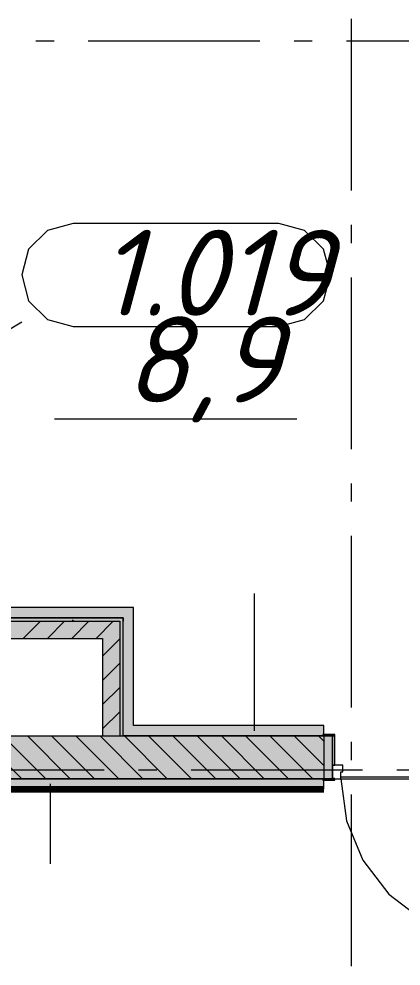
# Model space of a CAD drawing. Header units: millimetres. Extents: x -537608 to 253996, y -217170 to 186033.
# Drawn here: x -319214 to -316986, y -133441 to -127923 of the extents above; entities that cross this region are included whole.
import ezdxf

# ---------------------------------------------------------------- set-up
doc = ezdxf.new("R2010")
doc.units = ezdxf.units.MM
doc.layers.add('16) Лак 1.6м', color=160, linetype='Continuous', lineweight=90)
doc.layers.add('PDF _Геометрия', color=7, linetype='Continuous')
doc.layers.add('PDF _Текст', color=7, linetype='Continuous')
doc.layers.add('PDF _Сплошная заливка', color=7, linetype='Continuous', true_color=0xffffff)
doc.styles.add('PDF ISOCPEUR Italic', font='isocpeui.ttf')

msp = doc.modelspace()

# ---------------------------------------------------------------- hatches: boundary and pattern name
at = {"layer": 'PDF _Сплошная заливка', "true_color": 0xff7d7d, "transparency": 33554559}
msp.add_hatch(color=11, dxfattribs=at).paths.add_polyline_path([(-318606.1844, -131412.1782), (-318606.1844, -131352.1775), (-319736.1842, -131352.1775), (-319736.1842, -131412.1782), (-319586.7304, -131412.1782)])
at = {"layer": 'PDF _Сплошная заливка', "transparency": 33554559}
for points in [[(-318626.1854, -131432.1769), (-318606.1844, -131432.1769), (-318606.1844, -131412.1782), (-319736.1842, -131412.1782), (-319736.1842, -131432.1769), (-319586.7304, -131432.1769)], [(-318726.1858, -131532.1774), (-318626.1854, -131532.1774), (-318626.1854, -131432.1769), (-319736.1842, -131432.1769), (-319736.1842, -131532.1774), (-319586.7304, -131532.1774)]]:
    msp.add_hatch(color=256, dxfattribs=at).paths.add_polyline_path(points)
at = {"layer": 'PDF _Сплошная заливка', "true_color": 0xff7d7d, "transparency": 33554559}
h = msp.add_hatch(color=11, dxfattribs=at)
h.paths.add_polyline_path([(-316213.6532, -132099.6252), (-315936.1847, -132099.6252), (-315936.1847, -132039.6267), (-316286.1862, -132039.6267), (-316286.1862, -132091.627), (-316281.1827, -132091.627), (-316281.1827, -132099.6252)], flags=0)
h.paths.add_polyline_path([(-317441.1861, -132099.6252), (-317441.1861, -132091.627), (-317436.1827, -132091.627), (-317436.1827, -132039.6267), (-318606.1844, -132039.6267), (-318606.1844, -132099.6252), (-317900.1918, -132099.6252)], flags=0)
at = {"layer": 'PDF _Сплошная заливка', "transparency": 33554559}
h = msp.add_hatch(color=256, dxfattribs=at)
h.paths.add_polyline_path([(-315876.1861, -132349.6264), (-315876.1861, -132099.6252), (-316286.1862, -132099.6252), (-316286.1862, -132349.6264), (-316213.6532, -132349.6264)], flags=0)
h.paths.add_polyline_path([(-317441.1861, -132349.6264), (-317436.1827, -132349.6264), (-317436.1827, -132099.6252), (-319276.184, -132099.6252), (-319276.184, -132349.6264), (-317900.1918, -132349.6264)], flags=0)
h.paths.add_polyline_path([(-319876.1866, -132349.6264), (-319876.1866, -132099.6252), (-322926.1872, -132099.6252), (-322926.1872, -132349.6264), (-321273.2691, -132349.6264)], flags=0)
h.paths.add_polyline_path([(-323803.077, -132349.6264), (-323526.1855, -132349.6264), (-323526.1855, -132099.6252), (-326526.1901, -132099.6252), (-326526.1901, -132349.6264), (-324646.3463, -132349.6264)], flags=0)
at = {"layer": 'PDF _Сплошная заливка', "true_color": 0xff7d7d, "transparency": 33554559}
h = msp.add_hatch(color=11, dxfattribs=at)
h.paths.add_polyline_path([(-315876.1861, -132409.6271), (-315876.1861, -132349.6264), (-316281.1827, -132350.4833), (-316281.1827, -132357.6267), (-316286.1862, -132357.6267), (-316286.1862, -132409.6271), (-315936.1847, -132409.6271)], flags=0)
h.paths.add_polyline_path([(-317436.1827, -132409.6271), (-317436.1827, -132357.6267), (-317441.1861, -132357.6267), (-317441.1861, -132349.6264), (-328886.1903, -132349.6264), (-328886.1903, -132357.6267), (-328891.1895, -132357.6267), (-328891.1895, -132409.6271), (-317900.1918, -132409.6271)], flags=0)
h.paths.add_polyline_path([(-331301.1941, -132409.6271), (-330041.1902, -132409.6271), (-330041.1902, -132357.6267), (-330046.1894, -132357.6267), (-330046.1894, -132349.6264), (-331301.1941, -132349.6264)], flags=0)

# ---------------------------------------------------------------- linework, layer by layer
at = {"layer": '16) Лак 1.6м'}
msp.add_line((-328891.1895, -132409.6271), (-317436.1827, -132409.6271), dxfattribs=at)
at = {"layer": 'PDF _Геометрия', "color": 253, "lineweight": 9, "true_color": 0xaaaaaa}
for p, q in [((-317276.1837, -127923.2913), (-317276.1837, -128923.2914)), ((-319115.4486, -128049.9712), (-319009.6137, -128049.9712)), ((-318809.6171, -128049.9712), (-317809.617, -128049.9712)), ((-317609.6161, -128049.9712), (-317503.7811, -128049.9712)), ((-317303.7803, -128049.9712), (-316303.7802, -128049.9712)), ((-319048.1171, -129155.0915), (-319157.9221, -129264.8964)), ((-318898.1165, -129114.9001), (-319048.1171, -129155.0915)), ((-317698.1154, -129114.9001), (-318898.1165, -129114.9001)), ((-317548.1148, -129155.0915), (-317698.1154, -129114.9001)), ((-317438.3098, -129264.8964), (-317548.1148, -129155.0915)), ((-317276.1837, -129123.2923), (-317276.1837, -129229.1229)), ((-319157.9221, -129264.8964), (-319198.1178, -129414.8971)), ((-317398.1141, -129414.8971), (-317438.3098, -129264.8964)), ((-319198.1178, -129414.8971), (-319157.9221, -129564.8978)), ((-317438.3098, -129564.8978), (-317398.1141, -129414.8971)), ((-317276.1837, -129429.1238), (-317276.1837, -130429.124)), ((-319157.9221, -129564.8978), (-319048.1171, -129674.7071)), ((-317548.1148, -129674.7071), (-317438.3098, -129564.8978)), ((-320703.2097, -130592.9983), (-319198.1178, -129687.3708)), ((-319048.1171, -129674.7071), (-318898.1165, -129714.8984)), ((-318898.1165, -129714.8984), (-317698.1154, -129714.8984)), ((-317698.1154, -129714.8984), (-317548.1148, -129674.7071)), ((-319007.155, -130252.9347), (-317594.244, -130252.9347)), ((-317276.1837, -130629.1249), (-317276.1837, -130734.9598)), ((-317276.1837, -130934.9564), (-317276.1837, -131934.9587)), ((-317276.1837, -132134.9595), (-317276.1837, -132240.7924)), ((-318716.5147, -132299.6261), (-319716.5149, -132299.6261)), ((-318410.6789, -132299.6261), (-318516.5138, -132299.6261)), ((-317210.6779, -132299.6261), (-318210.678, -132299.6261)), ((-316904.8463, -132299.6261), (-317010.677, -132299.6261)), ((-317276.1837, -132440.7911), (-317276.1837, -133440.7933))]:
    msp.add_line(p, q, dxfattribs=at)
at = {"layer": 'PDF _Геометрия', "lineweight": 9}
for p, q in [((-317841.0932, -132069.626), (-317841.0932, -131269.6268)), ((-318606.1844, -131352.1775), (-319676.1857, -131352.1775)), ((-318546.1858, -131352.1775), (-318606.1844, -131352.1775)), ((-318546.1858, -132039.6267), (-318546.1858, -131352.1775)), ((-319736.1842, -131412.1782), (-318606.1844, -131412.1782)), ((-318606.1844, -131412.1782), (-319736.1842, -131412.1782)), ((-318606.1844, -131412.1782), (-318606.1844, -131432.1769)), ((-318606.1844, -131432.1769), (-318606.1844, -131412.1782)), ((-319736.1842, -131432.1769), (-318626.1854, -131432.1769)), ((-319188.9204, -131532.1774), (-319088.92, -131432.1769)), ((-319047.5013, -131532.1774), (-318947.5009, -131432.1769)), ((-318906.0781, -131532.1774), (-318806.0776, -131432.1769)), ((-318764.6591, -131532.1774), (-318664.6587, -131432.1769)), ((-318626.1854, -131432.1769), (-318626.1854, -131532.1774)), ((-318606.1844, -131532.1774), (-318606.1844, -131432.1769)), ((-319736.1842, -131532.1774), (-318726.1858, -131532.1774)), ((-318726.1858, -131532.1774), (-318726.1858, -132099.6252)), ((-318726.1858, -131635.1274), (-318626.1854, -131535.127)), ((-318626.1854, -131532.1774), (-318626.1854, -132099.6252)), ((-318606.1844, -132039.6267), (-318606.1844, -131532.1774)), ((-318606.1844, -132039.6267), (-318606.1844, -131532.1774)), ((-318726.1858, -131776.5486), (-318626.1854, -131676.5481)), ((-318726.1858, -131917.9697), (-318626.1854, -131817.9692)), ((-318726.1858, -132059.3908), (-318626.1854, -131959.3904)), ((-318606.1844, -132099.6252), (-318606.1844, -132039.6267)), ((-318606.1844, -132099.6252), (-318606.1844, -132039.6267)), ((-317436.1827, -132039.6267), (-318546.1858, -132039.6267)), ((-317436.1827, -132091.627), (-317436.1827, -132039.6267)), ((-319276.184, -132099.6252), (-318606.1844, -132099.6252)), ((-319056.4318, -132349.6264), (-319276.184, -132129.8742)), ((-318915.0129, -132349.6264), (-319165.014, -132099.6252)), ((-318773.5896, -132349.6264), (-319023.5907, -132099.6252)), ((-318632.1705, -132349.6264), (-318882.1717, -132099.6252)), ((-318490.7473, -132349.6264), (-318740.7484, -132099.6252)), ((-318726.1858, -132099.6252), (-318626.1854, -132099.6252)), ((-318626.1854, -132099.6252), (-318606.1844, -132099.6252)), ((-318606.1844, -132099.6252), (-317441.1861, -132099.6252)), ((-317441.1861, -132099.6252), (-318606.1844, -132099.6252)), ((-318349.3283, -132349.6264), (-318599.3251, -132099.6252)), ((-318207.905, -132349.6264), (-318457.9061, -132099.6252)), ((-318066.486, -132349.6264), (-318316.4828, -132099.6252)), ((-317925.0627, -132349.6264), (-318175.0638, -132099.6252)), ((-317783.6394, -132349.6264), (-318033.6406, -132099.6252)), ((-317642.2205, -132349.6264), (-317892.2216, -132099.6252)), ((-317500.7971, -132349.6264), (-317750.7982, -132099.6252)), ((-317436.1827, -132272.8176), (-317609.375, -132099.6252)), ((-317436.1827, -132131.3964), (-317467.956, -132099.6252)), ((-317371.185, -132091.627), (-317441.1861, -132091.627)), ((-317441.1861, -132091.627), (-317441.1861, -132099.6252)), ((-317441.1861, -132099.6252), (-317371.185, -132099.6252)), ((-317386.1867, -132099.6252), (-317436.1827, -132099.6252)), ((-317436.1827, -132099.6252), (-317436.1827, -132349.6264)), ((-317386.1867, -132349.6264), (-317386.1867, -132099.6252)), ((-317371.185, -132099.6252), (-317386.1867, -132099.6252)), ((-317386.1867, -132099.6252), (-317386.1867, -132269.6268)), ((-317371.185, -132099.6252), (-317371.185, -132091.627)), ((-317371.185, -132269.6268), (-317371.185, -132099.6252)), ((-319197.8551, -132349.6264), (-319276.184, -132271.2954)), ((-317326.1839, -132269.6268), (-317386.1867, -132269.6268)), ((-317386.1867, -132269.6268), (-317386.1867, -132349.6264)), ((-317386.1867, -132269.6268), (-317371.185, -132269.6268)), ((-317336.1865, -132349.6264), (-317336.1865, -132309.6266)), ((-317336.1865, -132309.6266), (-317326.1839, -132309.6266)), ((-317326.1839, -132309.6266), (-317326.1839, -132269.6268)), ((-319276.184, -132349.6264), (-317441.1861, -132349.6264)), ((-317441.1861, -132349.6264), (-319276.184, -132349.6264)), ((-317371.185, -132349.6264), (-317441.1861, -132349.6264)), ((-317441.1861, -132349.6264), (-317441.1861, -132357.6267)), ((-317441.1861, -132357.6267), (-317371.185, -132357.6267)), ((-317436.1827, -132349.6264), (-317386.1867, -132349.6264)), ((-317436.1827, -132409.6271), (-317436.1827, -132357.6267)), ((-317371.185, -132348.6252), (-317386.1867, -132348.6252)), ((-317386.1867, -132348.6252), (-317386.1867, -132349.6264)), ((-317386.1867, -132349.6264), (-317336.1865, -132349.6264)), ((-317386.1867, -132349.6264), (-317371.185, -132349.6264)), ((-317371.185, -132349.6264), (-317371.185, -132348.6252)), ((-317371.185, -132357.6267), (-317371.185, -132349.6264)), ((-317336.1865, -132349.6264), (-317303.8147, -132595.5046)), ((-319032.646, -132379.6257), (-319032.646, -132845.7769)), ((-317303.8147, -132595.5046), (-317208.9082, -132824.6263)), ((-317208.9082, -132824.6263), (-317057.9343, -133021.3784)), ((-317057.9343, -133021.3784), (-316861.1844, -133172.35))]:
    msp.add_line(p, q, dxfattribs=at)
at = {"layer": 'PDF _Геометрия', "color": 8, "lineweight": 9, "true_color": 0x787878}
msp.add_line((-318898.7279, -131422.8806), (-318902.0779, -131428.6892), dxfattribs=at)
at = {"layer": 'PDF _Геометрия', "color": 9, "lineweight": 9, "true_color": 0xc0c0c0}
for p, q in [((-316386.1824, -132340.627), (-317336.1865, -132340.627)), ((-317336.1865, -132349.6264), (-316426.1842, -132349.6264))]:
    msp.add_line(p, q, dxfattribs=at)
at = {"layer": 'PDF _Сплошная заливка', "color": 11, "lineweight": 35, "true_color": 0xff7d7d, "transparency": 33554559}
msp.add_solid([(-318546.1858, -132039.6267), (-318546.1858, -131352.1775), (-318606.1844, -132039.6267), (-318606.1844, -131352.1775)], dxfattribs=at)
at = {"layer": 'PDF _Сплошная заливка', "lineweight": 35, "transparency": 33554559}
for points in [[(-318606.1844, -132099.6252), (-318606.1844, -131432.1769), (-318626.1854, -132099.6252), (-318626.1854, -131432.1769)], [(-318626.1854, -132099.6252), (-318626.1854, -131532.1774), (-318726.1858, -132099.6252), (-318726.1858, -131532.1774)]]:
    msp.add_solid(points, dxfattribs=at)
at = {"layer": 'PDF _Сплошная заливка', "color": 7, "lineweight": 35, "true_color": 0xf4f4f4, "transparency": 33554559}
msp.add_solid([(-317436.1827, -132349.6264), (-317386.1867, -132349.6264), (-317436.1827, -132099.6252), (-317386.1867, -132099.6252)], dxfattribs=at)

# ---------------------------------------------------------------- texts
at = {"layer": 'PDF _Текст', "char_height": 500, "attachment_point": 4, "style": 'PDF ISOCPEUR Italic'}
for s, insert in [('1.019', (-318753.4465, -129401.6112)), ('8,9', (-318600.4489, -129965.5605))]:
    msp.add_mtext(s, dxfattribs=dict(at, insert=insert))

doc.saveas('drawing.dxf')
